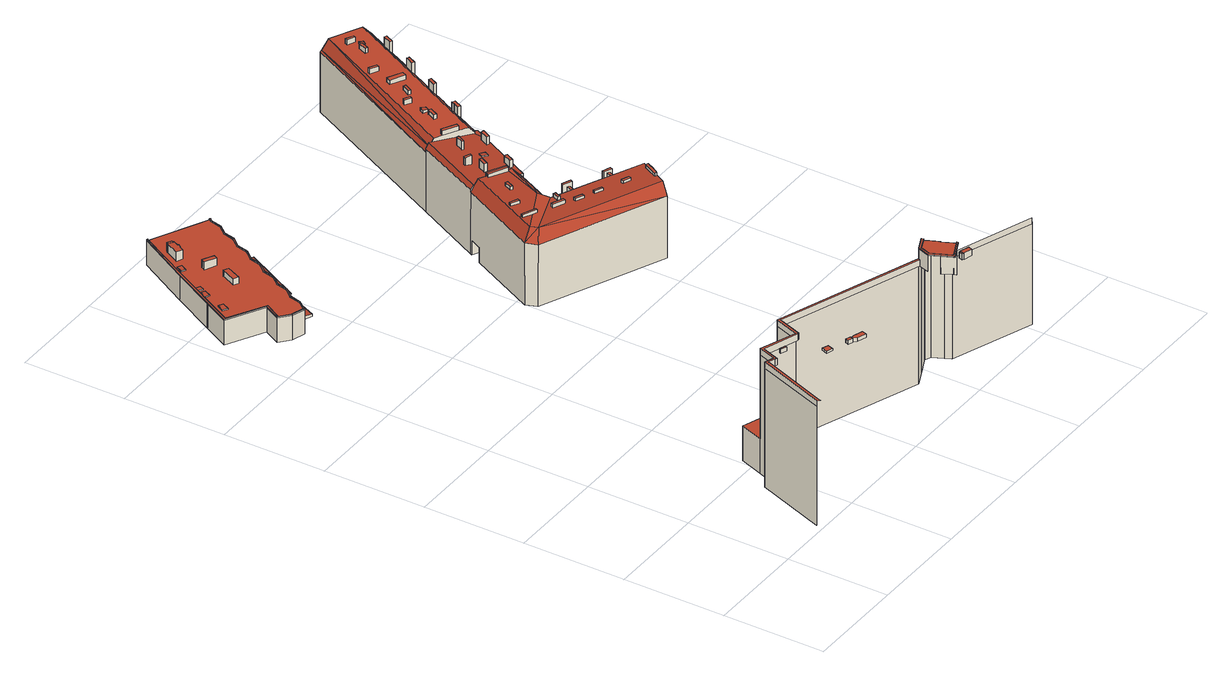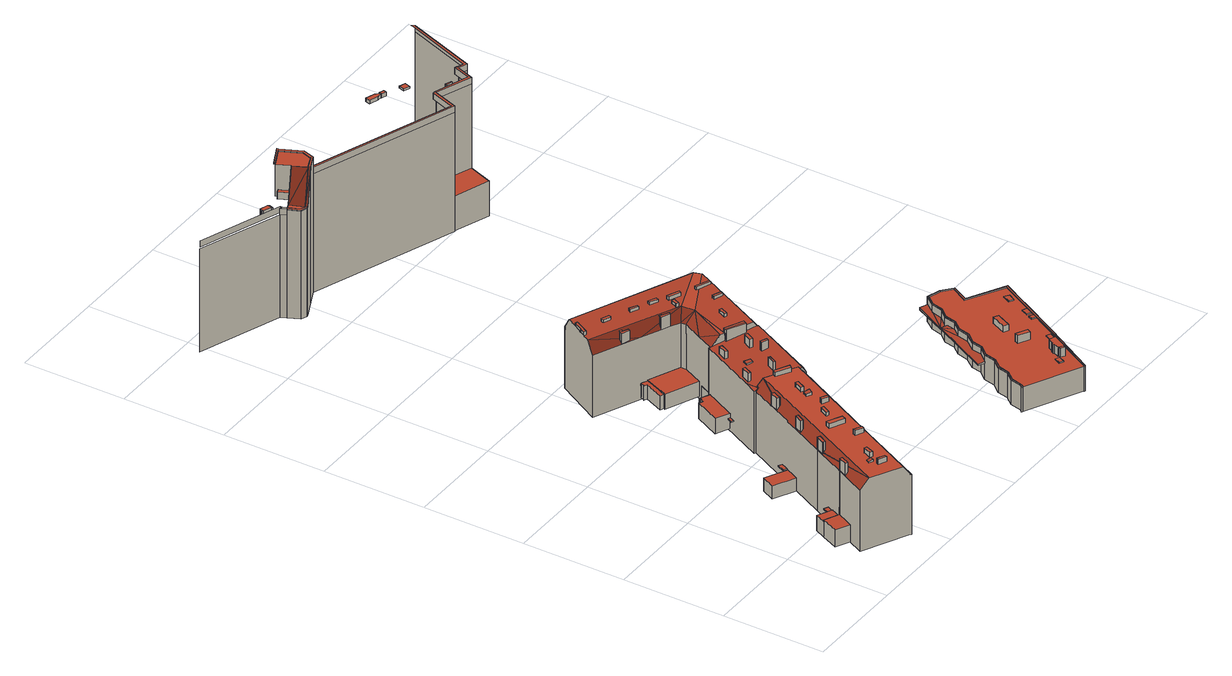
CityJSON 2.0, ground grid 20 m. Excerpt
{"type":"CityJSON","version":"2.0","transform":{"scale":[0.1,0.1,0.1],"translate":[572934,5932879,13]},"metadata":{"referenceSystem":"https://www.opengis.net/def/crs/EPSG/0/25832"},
"CityObjects":{
"building1":{"type":"Building","attributes":{"Grundfläche 2D":"2715.776710","Grundhöhe NN":"13.256"},"children":["building1-1","building1-2","building1-3","building1-4","building1-5","building1-6","building1-7","building1-8","building1-9"],"geometry":[{"type":"MultiSurface","lod":"3","boundaries":[[[0,1,2,3]],[[0,4,5,6,1]],[[1,7,8,2]],[[9,10,11,12]],[[1,6,13,7]],[[12,14,15,9]],[[16,15,14,17]],[[17,18,19,16]],[[20,21,22,8,7]],[[20,7,13,23]],[[21,24,25,22]],[[26,27,21,20]],[[28,23,13,6,5,29,30,31,10,9,15,16,19,32,33,34,35,36,37,38]],[[32,19,18,39]],[[26,20,23,28]],[[21,27,40,24]],[[24,40,41,25]],[[33,32,39,42]],[[42,43,34,33]],[[43,44,35,34]],[[45,26,28,38]],[[27,26,45,46,41,40]],[[45,47,48,46]],[[36,35,44,49]],[[47,45,38,37]],[[49,50,51,52,37,36]],[[52,53,54,48,47,37]],[[55,56,57,58,59,60,61,53,52,51,62]],[[60,59,61]],[[63,64,59,58,65,66]],[[66,65,58,57,67,68]],[[69,70,61,59]],[[53,71,72,54]],[[73,74,75,76,70,69,59,64,63]],[[53,61,70,77,71]],[[71,78,79,72]],[[71,77,70,76,80,81,78]],[[78,81,82,79]],[[83,84,85,76,75]],[[83,86,87,84]],[[80,88,89,82,81]],[[90,91,88,80,92,93,94]],[[89,88,91,90,95,96]],[[86,97,98,87]],[[90,99,100,95]]],"semantics":{"surfaces":[{"type":"WallSurface"},{"type":"RoofSurface"}],"values":[0,0,0,0,0,0,0,0,0,0,0,0,1,0,0,1,0,0,0,0,0,0,0,0,0,0,0,1,1,0,0,1,0,0,1,0,1,0,0,0,0,0,0,0,0]}}]},
"building1-1":{"type":"BuildingInstallation","parents":["building1"],"geometry":[{"type":"MultiSurface","lod":"3","boundaries":[[[101,102,103,104]],[[105,106,104,103]],[[101,104,106,107]],[[102,101,107,108]],[[108,105,103,102]]],"semantics":{"surfaces":[{"type":"RoofSurface"},{"type":"WallSurface"}],"values":[0,1,1,1,1]}}]},
"building1-2":{"type":"BuildingInstallation","parents":["building1"],"geometry":[{"type":"MultiSurface","lod":"3","boundaries":[[[109,110,111,112]],[[112,111,113,114]],[[109,112,114,115]],[[110,109,115,116]],[[111,110,116,113]]],"semantics":{"surfaces":[{"type":"RoofSurface"},{"type":"WallSurface"}],"values":[0,1,1,1,1]}}]},
"building1-3":{"type":"BuildingInstallation","parents":["building1"],"geometry":[{"type":"MultiSurface","lod":"3","boundaries":[[[117,118,119,120,121]],[[122,123,118,117]],[[123,124,119,118]],[[125,126,127,128,129,121,120,119,124]],[[129,122,117,121]]],"semantics":{"surfaces":[{"type":"RoofSurface"},{"type":"WallSurface"}],"values":[0,1,1,1,1]}}]},
"building1-4":{"type":"BuildingInstallation","parents":["building1"],"geometry":[{"type":"MultiSurface","lod":"3","boundaries":[[[130,131,127,126,132,133,134,135]],[[125,136,132,126]],[[136,137,133,132]],[[137,138,134,133]],[[138,139,135,134]],[[139,140,130,135]],[[140,141,131,130]],[[141,128,127,131]]],"semantics":{"surfaces":[{"type":"RoofSurface"},{"type":"WallSurface"}],"values":[0,1,1,1,1,1,1,1]}}]},
"building1-5":{"type":"BuildingInstallation","parents":["building1"],"geometry":[{"type":"MultiSurface","lod":"3","boundaries":[[[142,143,144,145,146,147,148,149,150,151,152,153,154]],[[56,57,146,145]],[[147,146,57,155]],[[148,147,155,156]],[[157,150,149,148,156,158]],[[61,152,151,150,157,60]],[[53,52,154,153]],[[52,51,142,154]],[[51,62,55,144,143,142]],[[56,145,144,55]]],"semantics":{"surfaces":[{"type":"RoofSurface"},{"type":"WallSurface"}],"values":[0,1,1,1,1,1,1,1,1,1]}}]},
"building1-6":{"type":"BuildingInstallation","parents":["building1"],"geometry":[{"type":"MultiSurface","lod":"3","boundaries":[[[65,159,160,161,64]],[[160,159,68,162]],[[161,160,162,73]],[[65,64,161,73,63,66]],[[65,66,68,159]]],"semantics":{"surfaces":[{"type":"RoofSurface"},{"type":"WallSurface"}],"values":[0,1,1,1,1]}}]},
"building1-7":{"type":"BuildingInstallation","parents":["building1"],"geometry":[{"type":"MultiSurface","lod":"3","boundaries":[[[152,163,153]],[[163,164,153]],[[165,164,163,166,167,85,92,168]],[[169,166,163,152,61,77]],[[169,170,167,166]],[[85,167,170,76]],[[80,81,168,92]],[[81,78,165,168]],[[78,71,164,165]],[[71,53,153,164]]],"semantics":{"surfaces":[{"type":"RoofSurface"},{"type":"WallSurface"}],"values":[0,0,0,1,1,1,1,1,1,1]}}]},
"building1-8":{"type":"BuildingInstallation","parents":["building1"],"geometry":[{"type":"MultiSurface","lod":"3","boundaries":[[[171,172,173,174]],[[175,176,171,174]],[[172,171,176,177]],[[173,172,177,178]]],"semantics":{"surfaces":[{"type":"RoofSurface"},{"type":"WallSurface"}],"values":[0,1,1,1]}}]},
"building1-9":{"type":"BuildingInstallation","parents":["building1"],"geometry":[{"type":"MultiSurface","lod":"3","boundaries":[[[179,180,181,182,183]],[[174,173,178,184,181,180,179,175]],[[184,185,182,181]],[[186,183,182,185,187,188,189,190]],[[186,175,179,183]]],"semantics":{"surfaces":[{"type":"RoofSurface"},{"type":"WallSurface"}],"values":[0,1,1,1,1]}}]},
"building2":{"type":"Building","attributes":{"Grundfläche 2D":"381.286825","Grundhöhe NN":"15.421"},"children":["building2-1","building2-2","building2-3","building2-4","building2-5","building2-6","building2-7","building2-8","building2-9","building2-10","building2-11"],"geometry":[{"type":"Solid","lod":"3","boundaries":[[[[191,192,193,194,195,196,197,198,199,200,201,202,203,204,205,206,207,208,209,210,211,212,213,214,215,216,217,218,219,220,221,222,223,224,225,226,227,228,229,230,231,232,233,234,235,236,237,238,239,240]],[[241,242,243,244,245,246,247,248,249,250,251,252,253,254,255,256,257,258,259,260,261,262,263]],[[217,216,256,255]],[[218,217,255,254]],[[219,218,254,253]],[[220,219,253,252]],[[221,220,252,251]],[[222,221,251,250]],[[223,222,250,249]],[[224,223,249,248]],[[225,224,248,247]],[[226,225,247,246]],[[227,226,246,245]],[[245,244,228,227]],[[229,228,244,243]],[[230,229,243,242]],[[231,230,242,241]],[[232,231,241,263]],[[233,232,263,262]],[[234,233,262,261]],[[235,234,261,260]],[[260,259,258,264,238,237,236,235]],[[264,265,239,238]],[[265,266,240,239]],[[266,267,191,240]],[[192,191,267,268]],[[268,269,193,192]],[[269,270,194,193]],[[270,271,195,194]],[[271,272,196,195]],[[272,273,197,196]],[[273,274,275,199,198,197]],[[275,276,200,199]],[[276,277,201,200]],[[277,278,279,203,202,201]],[[279,280,204,203]],[[280,281,205,204]],[[281,282,206,205]],[[282,283,207,206]],[[283,284,208,207]],[[284,285,209,208]],[[285,286,210,209]],[[286,287,211,210]],[[287,288,212,211]],[[288,289,213,212]],[[289,290,214,213]],[[290,291,256,216,215,214]],[[266,265,292,293]],[[267,266,293,294]],[[268,267,294,295]],[[269,268,295,296]],[[270,269,296,297]],[[271,270,297,298]],[[272,271,298,299]],[[273,272,299,300]],[[274,273,300,301,302,303,304,275]],[[305,276,275,304,303,302,306,307]],[[308,277,276,305,307,306,309,310]],[[311,312,279,278,277,308,310,309,313,314]],[[315,280,279,312,311,314,316,317]],[[318,281,280,315,317,316,319,320]],[[321,282,281,318,320,319,322,323]],[[324,283,282,321,323,322,325,326]],[[325,327,328,329,284,283,324,326]],[[284,329,328,327,330,285]],[[286,285,330,331]],[[287,286,331,332]],[[288,287,332,333]],[[289,288,333,334]],[[290,289,334,335]],[[336,256,291,290,335,337]],[[338,258,257,256,336,339]],[[264,258,338,340]],[[265,264,340,292]],[[331,330,327,325,322,319,316,314,313,309,306,302,301,300,299,298,297,296,295,294,293,292,340,338,339,336,337,335,334,333,332]]]],"semantics":{"surfaces":[{"type":"RoofSurface"},{"type":"WallSurface"},{"type":"GroundSurface"}],"values":[[0,0,1,1,1,1,1,1,1,1,1,1,1,1,1,1,1,1,1,1,1,1,1,1,1,1,1,1,1,1,1,1,1,1,1,1,1,1,1,1,1,1,1,1,1,1,1,1,1,1,1,1,1,1,1,1,1,1,1,1,1,1,1,1,1,1,1,1,1,1,1,1,1,1,2]]}}]},
"building2-1":{"type":"BuildingInstallation","parents":["building2"],"geometry":[{"type":"MultiSurface","lod":"3","boundaries":[[[341,342,343,344]],[[345,346,341,344]],[[346,347,342,341]],[[347,348,343,342]]],"semantics":{"surfaces":[{"type":"RoofSurface"},{"type":"WallSurface"}],"values":[0,1,1,1]}}]},
"building2-2":{"type":"BuildingInstallation","parents":["building2"],"geometry":[{"type":"MultiSurface","lod":"3","boundaries":[[[349,350,351,352]],[[350,349,353,354]],[[351,350,354,355]],[[352,351,355,356]],[[353,349,352,356]]],"semantics":{"surfaces":[{"type":"RoofSurface"},{"type":"WallSurface"}],"values":[0,1,1,1,1]}}]},
"building2-3":{"type":"BuildingInstallation","parents":["building2"],"geometry":[{"type":"MultiSurface","lod":"3","boundaries":[[[357,358,359,360]],[[360,359,361,362]],[[362,363,357,360]],[[358,357,363,364]],[[364,361,359,358]]],"semantics":{"surfaces":[{"type":"RoofSurface"},{"type":"WallSurface"}],"values":[0,1,1,1,1]}}]},
"building2-4":{"type":"BuildingInstallation","parents":["building2"],"geometry":[{"type":"MultiSurface","lod":"3","boundaries":[[[365,366,367,368]],[[368,367,369,370]],[[365,368,370,371]],[[366,365,371,372]],[[367,366,372,369]]],"semantics":{"surfaces":[{"type":"RoofSurface"},{"type":"WallSurface"}],"values":[0,1,1,1,1]}}]},
"building2-5":{"type":"BuildingInstallation","parents":["building2"],"geometry":[{"type":"MultiSurface","lod":"3","boundaries":[[[373,374,375,376]],[[376,375,377,378]],[[373,376,378,379]],[[374,373,379,380]],[[375,374,380,377]]],"semantics":{"surfaces":[{"type":"RoofSurface"},{"type":"WallSurface"}],"values":[0,1,1,1,1]}}]},
"building2-6":{"type":"BuildingInstallation","parents":["building2"],"geometry":[{"type":"MultiSurface","lod":"3","boundaries":[[[381,382,383,384]],[[385,386,384,383]],[[387,388,382,381]],[[383,382,388,385]],[[381,384,386,387]]],"semantics":{"surfaces":[{"type":"RoofSurface"},{"type":"WallSurface"}],"values":[0,1,1,1,1]}}]},
"building2-7":{"type":"BuildingInstallation","parents":["building2"],"geometry":[{"type":"MultiSurface","lod":"3","boundaries":[[[389,390,391,392,393]],[[391,390,394,395]],[[395,396,397,393,392,391]],[[389,393,397,398]],[[398,394,390,389]]],"semantics":{"surfaces":[{"type":"RoofSurface"},{"type":"WallSurface"}],"values":[0,1,1,1,1]}}]},
"building2-8":{"type":"BuildingInstallation","parents":["building2"],"geometry":[{"type":"MultiSurface","lod":"3","boundaries":[[[343,399,400,401,402,403,404,405,406,344]],[[407,408,401,400]],[[402,401,408,409]],[[409,410,403,402]],[[410,411,404,403]],[[411,412,405,404]],[[406,405,412,413]],[[413,345,344,343,348,414,399,343,344,406]],[[400,399,414,407]]],"semantics":{"surfaces":[{"type":"RoofSurface"},{"type":"WallSurface"}],"values":[0,1,1,1,1,1,1,1,1]}}]},
"building2-9":{"type":"BuildingInstallation","parents":["building2"],"geometry":[{"type":"MultiSurface","lod":"3","boundaries":[[[415,416,417,418]],[[417,416,419,420]],[[418,417,420,421]],[[415,418,421,422]],[[416,415,422,419]]],"semantics":{"surfaces":[{"type":"RoofSurface"},{"type":"WallSurface"}],"values":[0,1,1,1,1]}}]},
"building2-10":{"type":"BuildingInstallation","parents":["building2"],"geometry":[{"type":"MultiSurface","lod":"3","boundaries":[[[304,423,424,425]],[[308,425,426]],[[305,425,308]],[[304,425,305]],[[427,428,425,424]],[[428,429,426,425]],[[429,310,308,426]],[[310,307,305,308]],[[307,303,304,305]],[[303,430,423,304]],[[430,427,424,423]],[[427,430,303,307,310,429,428]]],"semantics":{"surfaces":[{"type":"RoofSurface"},{"type":"WallSurface"},{"type":"OuterCeilingSurface"}],"values":[0,0,0,0,1,1,1,1,1,1,1,2]}}]},
"building2-11":{"type":"BuildingInstallation","parents":["building2"],"geometry":[{"type":"MultiSurface","lod":"3","boundaries":[[[312,431,315]],[[432,431,312]],[[324,321,318,315,431,433,329]],[[434,435,433,431]],[[435,328,329,433]],[[328,326,324,329]],[[326,323,321,324]],[[323,320,318,321]],[[320,317,315,318]],[[317,311,312,315]],[[311,436,432,312]],[[436,434,431,432]],[[434,436,311,317,320,323,326,328,435]]],"semantics":{"surfaces":[{"type":"RoofSurface"},{"type":"WallSurface"},{"type":"OuterCeilingSurface"}],"values":[0,0,0,1,1,1,1,1,1,1,1,1,2]}}]},
"building3":{"type":"Building","attributes":{"Grundfläche 2D":"41.517458","Grundhöhe NN":"16.817"},"geometry":[{"type":"Solid","lod":"3","boundaries":[[[[437,438,439,440,441,442]],[[443,444,445,446,447,448,449]],[[440,439,450,451]],[[441,440,451,452]],[[441,452,453,446,442]],[[454,438,437,442,446,445,455]],[[439,438,454,450]],[[447,446,453,456]],[[457,449,448,447,456,458]],[[443,449,457,459]],[[444,443,459,460]],[[445,444,460,455]],[[460,459,457,458,456,453,452,451,450,454,455]]]],"semantics":{"surfaces":[{"type":"RoofSurface"},{"type":"WallSurface"},{"type":"GroundSurface"}],"values":[[0,0,1,1,1,1,1,1,1,1,1,1,2]]}}]},
"building4":{"type":"Building","attributes":{"Grundfläche 2D":"19.944694","Grundhöhe NN":"16.844"},"children":["building4-1"],"geometry":[{"type":"Solid","lod":"3","boundaries":[[[[461,462,463,464,465,466]],[[467,468,469,470,471,472]],[[465,464,473,474,475,476,468]],[[477,466,465,468,467,478]],[[461,466,477,479]],[[462,461,479,480]],[[463,462,480,481]],[[474,473,464,463,481,475]],[[469,468,476,482]],[[471,470,483,484]],[[470,469,482,483]],[[472,471,484,485]],[[467,472,485,478]],[[479,477,478,485,484,483,482,476,475,481,480]]]],"semantics":{"surfaces":[{"type":"RoofSurface"},{"type":"WallSurface"},{"type":"GroundSurface"}],"values":[[0,0,1,1,1,1,1,1,1,1,1,1,1,2]]}}]},
"building4-1":{"type":"BuildingInstallation","parents":["building4"],"geometry":[{"type":"MultiSurface","lod":"3","boundaries":[[[486,487,488,473]],[[489,490,488,487]],[[490,474,473,488]],[[491,489,487,486]],[[474,491,486,473]],[[489,491,474,490]]],"semantics":{"surfaces":[{"type":"RoofSurface"},{"type":"WallSurface"},{"type":"OuterCeilingSurface"}],"values":[0,1,1,1,1,2]}}]},
"building5":{"type":"Building","attributes":{"Grundfläche 2D":"875.610590","Grundhöhe NN":"16.377"},"children":["building5-1","building5-2","building5-3","building5-4","building5-5","building5-6","building5-7","building5-8","building5-9","building5-10","building5-11","building5-12","building5-13","building5-14","building5-15","building5-16","building5-17","building5-18","building5-19","building5-20","building5-21","building5-22","building5-23","building5-24","building5-25","building5-26","building5-27","building5-28","building5-29","building5-30","building5-31","building5-32","building5-33","building5-34","building5-35","building5-36","building5-37"],"geometry":[{"type":"Solid","lod":"3","boundaries":[[[[492,493,494,495,496,497]],[[498,499,500,501,502,503,504,493,492,505]],[[498,506,507,499]],[[508,509,496,510,511,512,513,514,515,516,517],[518,519,517,519]],[[520,516,515,514]],[[520,514,521,522,523,524,525,526,527,528,516]],[[519,518,519,517]],[[529,517,516,530,531,532]],[[533,534,530]],[[505,531,530,534]],[[535,534,533]],[[536,535,533]],[[536,533,537]],[[538,539,540,503,541]],[[541,542,538]],[[543,542,544,545,546,547,548]],[[542,541,544]],[[549,550,551,552,553,554,555]],[[556,552,557,558,559]],[[553,552,556,559,558,560,561]],[[562,553,561,560,558,563,564]],[[538,542,565]],[[547,554,553,542,543,548]],[[566,567,547,546,500]],[[568,554,567]],[[567,554,547]],[[569,554,568]],[[569,570,555,554]],[[565,542,562]],[[542,553,562]],[[571,572,573,574,575]],[[576,577,578,579]],[[580,581,582,583,584]],[[576,579,585,586,514,513,512,511,510,587,588]],[[589,590,591,592,584,583,575,523,522,521,514,586]],[[523,575,574,524]],[[593,594,528,527,526,525,524,574,573,595]],[[596,597,536,537,533,530,516,528,594]],[[535,536,597,598]],[[529,532,531,505,492,508,517]],[[508,492,497,509]],[[497,496,509]],[[580,584,592,591,590,599,581]],[[582,581,599,600]],[[510,496,495]],[[494,601,587,510,495]],[[505,534,535,506,498]],[[507,506,535,598,602,566]],[[507,566,500,499]],[[504,503,540,603,604]],[[494,493,504,604,601]],[[573,572,605,595]],[[575,583,582,571]],[[571,582,600,605,572]],[[544,541,503,502]],[[546,545,544,502,501,500]],[[606,607,608,609,610,567,566,602]],[[568,567,610,611]],[[570,569,568,611,612]],[[557,552,551,550,549,555,570,612,613]],[[562,564,563,558,557,613,614]],[[540,539,538,565,615,616,617,618,619,620,603]],[[565,562,614,615]],[[588,621,577,576]],[[578,577,621,622]],[[579,578,622,585]],[[607,606,619,618]],[[617,616,609,608]],[[609,616,615,614,613,612,611,610]],[[597,596,594,593,595,605,600,599,590,589,586,585,622,621,588,587,601,604,603,620,619,606,602,598]],[[608,607,618,617]]]],"semantics":{"surfaces":[{"type":"RoofSurface"},{"type":"WallSurface"},{"type":"GroundSurface"},{"type":"OuterCeilingSurface"}],"values":[[0,0,0,0,0,0,0,0,0,0,0,0,0,0,0,0,0,0,0,0,0,0,0,0,0,0,0,0,0,0,0,0,0,1,1,1,1,1,1,1,1,1,1,1,1,1,1,1,1,1,1,1,1,1,1,1,1,1,1,1,1,1,1,1,1,1,1,1,2,2,3]]}}]},
"building5-1":{"type":"BuildingInstallation","parents":["building5"],"geometry":[{"type":"MultiSurface","lod":"3","boundaries":[[[623,624,625,626]],[[626,625,627,628]],[[623,626,628,629]],[[624,623,629,630]],[[625,624,630,627]]],"semantics":{"surfaces":[{"type":"RoofSurface"},{"type":"WallSurface"}],"values":[0,1,1,1,1]}}]},
"building5-2":{"type":"BuildingInstallation","parents":["building5"],"geometry":[{"type":"MultiSurface","lod":"3","boundaries":[[[631,632,633,634]],[[634,633,635,636]],[[631,634,636,637]],[[632,631,637,638]],[[633,632,638,635]]],"semantics":{"surfaces":[{"type":"RoofSurface"},{"type":"WallSurface"}],"values":[0,1,1,1,1]}}]},
"building5-3":{"type":"BuildingInstallation","parents":["building5"],"geometry":[{"type":"MultiSurface","lod":"3","boundaries":[[[639,640,641,642]],[[642,641,643,644]],[[639,642,644,645]],[[640,639,645,646]],[[641,640,646,643]]],"semantics":{"surfaces":[{"type":"RoofSurface"},{"type":"WallSurface"}],"values":[0,1,1,1,1]}}]},
"building5-4":{"type":"BuildingInstallation","parents":["building5"],"geometry":[{"type":"MultiSurface","lod":"3","boundaries":[[[647,648,649,650]],[[651,652,650,649]],[[647,650,652,653]],[[653,654,648,647]],[[649,648,654,651]]],"semantics":{"surfaces":[{"type":"RoofSurface"},{"type":"WallSurface"}],"values":[0,1,1,1,1]}}]},
"building5-5":{"type":"BuildingInstallation","parents":["building5"],"geometry":[{"type":"MultiSurface","lod":"3","boundaries":[[[655,656,657,658]],[[658,657,659,660]],[[655,658,660,661]],[[656,655,661,662]],[[657,656,662,659]]],"semantics":{"surfaces":[{"type":"RoofSurface"},{"type":"WallSurface"}],"values":[0,1,1,1,1]}}]},
"building5-6":{"type":"BuildingInstallation","parents":["building5"],"geometry":[{"type":"MultiSurface","lod":"3","boundaries":[[[663,664,665,666]],[[666,665,667,668]],[[663,666,668,669]],[[664,663,669,670]],[[665,664,670,667]]],"semantics":{"surfaces":[{"type":"RoofSurface"},{"type":"WallSurface"}],"values":[0,1,1,1,1]}}]},
"building5-7":{"type":"BuildingInstallation","parents":["building5"],"geometry":[{"type":"MultiSurface","lod":"3","boundaries":[[[671,672,673,674]],[[675,674,673,544,502]],[[671,674,675,676]],[[501,545,672,671,676]],[[545,501,502,544,677]]],"semantics":{"surfaces":[{"type":"RoofSurface"},{"type":"WallSurface"}],"values":[0,1,1,1,1]}}]},
"building5-8":{"type":"BuildingInstallation","parents":["building5"],"geometry":[{"type":"MultiSurface","lod":"3","boundaries":[[[678,679,680,681]],[[681,680,682,683]],[[683,684,678,681]],[[679,678,684,685]],[[685,682,680,679]]],"semantics":{"surfaces":[{"type":"RoofSurface"},{"type":"WallSurface"}],"values":[0,1,1,1,1]}}]},
"building5-9":{"type":"BuildingInstallation","parents":["building5"],"geometry":[{"type":"MultiSurface","lod":"3","boundaries":[[[686,687,688,689]],[[690,691,689,688]],[[686,689,691,692]],[[692,693,687,686]],[[688,687,693,690]]],"semantics":{"surfaces":[{"type":"RoofSurface"},{"type":"WallSurface"}],"values":[0,1,1,1,1]}}]},
"building5-10":{"type":"BuildingInstallation","parents":["building5"],"geometry":[{"type":"MultiSurface","lod":"3","boundaries":[[[694,695,696,697]],[[698,699,697,696]],[[694,697,699,700]],[[700,701,695,694]],[[696,695,701,698]]],"semantics":{"surfaces":[{"type":"RoofSurface"},{"type":"WallSurface"}],"values":[0,1,1,1,1]}}]},
"building5-11":{"type":"BuildingInstallation","parents":["building5"],"geometry":[{"type":"MultiSurface","lod":"3","boundaries":[[[702,703,704,705]],[[702,705,706,707]],[[703,702,707,524]],[[524,708,704,703]],[[704,708,706,705]]],"semantics":{"surfaces":[{"type":"RoofSurface"},{"type":"WallSurface"}],"values":[0,1,1,1,1]}}]},
"building5-12":{"type":"BuildingInstallation","parents":["building5"],"geometry":[{"type":"MultiSurface","lod":"3","boundaries":[[[709,710,711,712]],[[712,711,713,714]],[[709,712,714,715]],[[710,709,715,716]],[[711,710,716,713]]],"semantics":{"surfaces":[{"type":"RoofSurface"},{"type":"WallSurface"}],"values":[0,1,1,1,1]}}]},
"building5-13":{"type":"BuildingInstallation","parents":["building5"],"geometry":[{"type":"MultiSurface","lod":"3","boundaries":[[[717,718,719,720]],[[720,719,721,722]],[[717,720,722,723]],[[718,717,723,724]],[[719,718,724,721]]],"semantics":{"surfaces":[{"type":"RoofSurface"},{"type":"WallSurface"}],"values":[0,1,1,1,1]}}]},
"building5-14":{"type":"BuildingInstallation","parents":["building5"],"geometry":[{"type":"MultiSurface","lod":"3","boundaries":[[[725,726,727,728]],[[529,729,728,727]],[[725,728,729,730]],[[730,532,726,725]],[[532,529,727,726]]],"semantics":{"surfaces":[{"type":"RoofSurface"},{"type":"WallSurface"}],"values":[0,1,1,1,1]}}]},
"building5-15":{"type":"BuildingInstallation","parents":["building5"],"geometry":[{"type":"MultiSurface","lod":"3","boundaries":[[[731,732,733,734]],[[734,733,735,736]],[[731,734,736,737]],[[732,731,737,738]],[[733,732,738,735]]],"semantics":{"surfaces":[{"type":"RoofSurface"},{"type":"WallSurface"}],"values":[0,1,1,1,1]}}]},
"building5-16":{"type":"BuildingInstallation","parents":["building5"],"geometry":[{"type":"MultiSurface","lod":"3","boundaries":[[[739,740,741,742]],[[743,744,742,741]],[[739,742,744,745]],[[745,746,740,739]],[[741,740,746,743]]],"semantics":{"surfaces":[{"type":"RoofSurface"},{"type":"WallSurface"}],"values":[0,1,1,1,1]}}]},
"building5-17":{"type":"BuildingInstallation","parents":["building5"],"geometry":[{"type":"MultiSurface","lod":"3","boundaries":[[[747,748,749,750]],[[751,752,750,749]],[[747,750,752,753]],[[753,754,748,747]],[[749,748,754,751]]],"semantics":{"surfaces":[{"type":"RoofSurface"},{"type":"WallSurface"}],"values":[0,1,1,1,1]}}]},
"building5-18":{"type":"BuildingInstallation","parents":["building5"],"geometry":[{"type":"MultiSurface","lod":"3","boundaries":[[[755,756,757,758,759]],[[758,757,760,761]],[[759,758,761,514]],[[514,762,755,759]],[[762,520,756,755]],[[756,520,515]],[[757,756,515,760]]],"semantics":{"surfaces":[{"type":"RoofSurface"},{"type":"WallSurface"}],"values":[0,1,1,1,1,1,1]}}]},
"building5-19":{"type":"BuildingInstallation","parents":["building5"],"geometry":[{"type":"MultiSurface","lod":"3","boundaries":[[[763,764,765,766]],[[766,765,767,768]],[[763,766,768,769]],[[764,763,769,770]],[[765,764,770,767]]],"semantics":{"surfaces":[{"type":"RoofSurface"},{"type":"WallSurface"}],"values":[0,1,1,1,1]}}]},
"building5-20":{"type":"BuildingInstallation","parents":["building5"],"geometry":[{"type":"MultiSurface","lod":"3","boundaries":[[[771,772,773,774]],[[774,773,775,776]],[[771,774,776,777]],[[772,771,777,778]],[[773,772,778,775]]],"semantics":{"surfaces":[{"type":"RoofSurface"},{"type":"WallSurface"}],"values":[0,1,1,1,1]}}]},
"building5-21":{"type":"BuildingInstallation","parents":["building5"],"geometry":[{"type":"MultiSurface","lod":"3","boundaries":[[[779,780,781,782,783,784,785]],[[786,787,781,780]],[[781,787,519,782]],[[519,788,783,782]],[[784,783,788,789]],[[785,784,789,790]],[[779,785,790,518]],[[779,518,791]],[[780,779,791,786]]],"semantics":{"surfaces":[{"type":"RoofSurface"},{"type":"WallSurface"}],"values":[0,1,1,1,1,1,1,1,1]}}]},
"building5-22":{"type":"BuildingInstallation","parents":["building5"],"geometry":[{"type":"MultiSurface","lod":"3","boundaries":[[[792,793,794,795]],[[795,794,796,797]],[[792,795,797,798]],[[793,792,798,799]],[[794,793,799,796]]],"semantics":{"surfaces":[{"type":"RoofSurface"},{"type":"WallSurface"}],"values":[0,1,1,1,1]}}]},
"building5-23":{"type":"BuildingInstallation","parents":["building5"],"geometry":[{"type":"MultiSurface","lod":"3","boundaries":[[[800,801,802,803,804]],[[805,801,800,804,560,806]],[[802,807,561,803]]],"semantics":{"surfaces":[{"type":"RoofSurface"},{"type":"WallSurface"}],"values":[0,1,1]}}]},
"building5-24":{"type":"BuildingInstallation","parents":["building5"],"geometry":[{"type":"MultiSurface","lod":"3","boundaries":[[[808,809,810,811,812,813,814,815,816,817,818]],[[819,820,821,822,813,812,811,810,809,823]],[[822,824,814,813]],[[815,814,824,825]],[[825,550,816,815]],[[817,816,550,551]],[[551,826,818,817]],[[808,818,826,827]],[[809,808,827,823]]],"semantics":{"surfaces":[{"type":"RoofSurface"},{"type":"WallSurface"}],"values":[0,1,1,1,1,1,1,1,1]}}]},
"building5-25":{"type":"BuildingInstallation","parents":["building5"],"geometry":[{"type":"MultiSurface","lod":"3","boundaries":[[[828,829,830,831]],[[831,830,832,833]],[[828,831,833,834]],[[829,828,834,835]],[[830,829,835,832]]],"semantics":{"surfaces":[{"type":"RoofSurface"},{"type":"WallSurface"}],"values":[0,1,1,1,1]}}]},
"building5-26":{"type":"BuildingInstallation","parents":["building5"],"geometry":[{"type":"MultiSurface","lod":"3","boundaries":[[[836,837,838,839]],[[839,838,840,841]],[[836,839,841,842]],[[837,836,842,843]],[[838,837,843,840]]],"semantics":{"surfaces":[{"type":"RoofSurface"},{"type":"WallSurface"}],"values":[0,1,1,1,1]}}]},
"building5-27":{"type":"BuildingInstallation","parents":["building5"],"geometry":[{"type":"MultiSurface","lod":"3","boundaries":[[[844,673,672,845]],[[545,846,845,672]],[[844,845,846,847]],[[847,544,673,844]]],"semantics":{"surfaces":[{"type":"RoofSurface"},{"type":"WallSurface"}],"values":[0,1,1,1]}}]},
"building5-28":{"type":"BuildingInstallation","parents":["building5"],"geometry":[{"type":"MultiSurface","lod":"3","boundaries":[[[848,849,850,851]],[[559,852,848,851,853]],[[854,849,848,852,855,856,857,858]],[[850,849,854,859]],[[851,850,859,853]]],"semantics":{"surfaces":[{"type":"RoofSurface"},{"type":"WallSurface"}],"values":[0,1,1,1,1]}}]},
"building5-29":{"type":"BuildingInstallation","parents":["building5"],"geometry":[{"type":"MultiSurface","lod":"3","boundaries":[[[860,861,862,863]],[[864,865,861,860]],[[865,866,862,861]],[[863,862,866,867]],[[864,860,863,867]]],"semantics":{"surfaces":[{"type":"RoofSurface"},{"type":"WallSurface"}],"values":[0,1,1,1,1]}}]},
"building5-30":{"type":"BuildingInstallation","parents":["building5"],"geometry":[{"type":"MultiSurface","lod":"3","boundaries":[[[868,869,870,871,872,873,874]],[[875,876,877,871,870,869]],[[878,872,871,877]],[[874,873,872,878,879,880]],[[880,881,875,869,868,874]]],"semantics":{"surfaces":[{"type":"RoofSurface"},{"type":"WallSurface"}],"values":[0,1,1,1,1]}}]},
"building5-31":{"type":"BuildingInstallation","parents":["building5"],"geometry":[{"type":"MultiSurface","lod":"3","boundaries":[[[882,883,884,885]],[[886,887,883,882]],[[548,888,884,883,887]],[[888,889,885,884]],[[886,882,885,889,543]]],"semantics":{"surfaces":[{"type":"RoofSurface"},{"type":"WallSurface"}],"values":[0,1,1,1,1]}}]},
"building5-32":{"type":"BuildingInstallation","parents":["building5"],"geometry":[{"type":"MultiSurface","lod":"3","boundaries":[[[890,891,892,893,894,895,896,897]],[[898,896,895,894,899,900]],[[898,901,897,896]],[[901,902,890,897]],[[892,891,890,902,903,904]],[[893,892,904,905]],[[894,893,905,899]]],"semantics":{"surfaces":[{"type":"RoofSurface"},{"type":"WallSurface"}],"values":[0,1,1,1,1,1,1]}}]},
"building5-33":{"type":"BuildingInstallation","parents":["building5"],"geometry":[{"type":"MultiSurface","lod":"3","boundaries":[[[906,907,908,909]],[[909,908,910,911]],[[906,909,911,912]],[[907,906,912,913]],[[908,907,913,910]]],"semantics":{"surfaces":[{"type":"RoofSurface"},{"type":"WallSurface"}],"values":[0,1,1,1,1]}}]},
"building5-34":{"type":"BuildingInstallation","parents":["building5"],"geometry":[{"type":"MultiSurface","lod":"3","boundaries":[[[914,915,916,917]],[[564,915,914,563]],[[916,915,564,918]],[[917,916,918,807,802,801,805,919]],[[919,563,914,917]]],"semantics":{"surfaces":[{"type":"RoofSurface"},{"type":"WallSurface"}],"values":[0,1,1,1,1]}}]},
"building5-35":{"type":"BuildingInstallation","parents":["building5"],"geometry":[{"type":"MultiSurface","lod":"3","boundaries":[[[920,921,857,856,922]],[[922,856,855]],[[556,858,857,921,920]]],"semantics":{"surfaces":[{"type":"RoofSurface"},{"type":"WallSurface"}],"values":[0,1,1]}}]},
"building5-36":{"type":"BuildingInstallation","parents":["building5"],"geometry":[{"type":"MultiSurface","lod":"3","boundaries":[[[923,924,925,926]],[[927,928,926,925]],[[928,929,923,926]],[[929,930,924,923]],[[930,927,925,924]],[[930,929,928,927]]],"semantics":{"surfaces":[{"type":"RoofSurface"},{"type":"WallSurface"},{"type":"OuterCeilingSurface"}],"values":[0,1,1,1,1,2]}}]},
"building5-37":{"type":"BuildingInstallation","parents":["building5"],"geometry":[{"type":"MultiSurface","lod":"3","boundaries":[[[931,932,933,592]],[[934,591,592,933]],[[591,935,931,592]],[[935,936,932,931]],[[936,934,933,932]],[[936,935,591,934]]],"semantics":{"surfaces":[{"type":"RoofSurface"},{"type":"WallSurface"},{"type":"OuterCeilingSurface"}],"values":[0,1,1,1,1,2]}}]}
},
"vertices":[
[112,13,246],[161,149,246],[161,149,3],[112,13,3],[112,13,258],[112,13,259],[161,149,259],[178,143,246],[178,143,3],[178,139,259],[164,143,259],[164,143,246],[178,139,246],[178,143,259],[177,138,246],[177,138,259],[181,137,259],[181,137,246],[193,170,246],[193,170,259],[191,177,246],[191,177,74],[191,177,3],[191,177,259],[208,223,74],[208,223,3],[261,151,246],[261,151,74],[261,151,259],[114,9,259],[115,7,259],[116,12,259],[261,147,259],[262,148,259],[264,147,259],[281,194,259],[559,93,259],[561,97,259],[278,199,259],[261,147,246],[278,198,74],[278,198,3],[262,148,246],[264,147,246],[281,194,246],[278,199,246],[278,199,3],[561,97,246],[561,97,3],[559,93,246],[553,74,246],[553,74,278],[561,97,278],[588,109,278],[588,109,3],[573,31,278],[612,50,278],[611,53,278],[599,77,278],[600,78,278],[588,104,278],[589,105,278],[572,34,278],[600,78,213],[600,78,227],[599,77,227],[599,77,213],[611,53,213],[609,57,213],[606,81,269],[634,93,223],[623,125,223],[623,125,3],[606,81,213],[634,93,213],[644,98,213],[644,98,223],[624,121,223],[626,126,223],[626,126,3],[648,100,223],[638,122,223],[638,122,3],[648,89,213],[648,89,225],[644,98,225],[647,86,213],[647,86,225],[648,100,213],[648,100,3],[654,89,213],[653,89,213],[648,100,225],[653,89,225],[654,89,225],[654,89,3],[653,89,3],[807,28,213],[807,28,225],[813,31,213],[813,31,3],
[225,146,254],[226,149,254],[214,153,254],[213,150,254],[214,153,246],[213,150,246],[225,146,246],[226,149,246],
[267,81,250],[271,92,250],[259,97,250],[255,85,250],[259,97,246],[255,85,246],[267,81,246],[271,92,246],
[299,75,254],[297,69,254],[306,66,254],[306,67,254],[308,72,254],[299,75,246],[297,69,246],[306,66,246],[306,67,246],[306,67,253],[307,70,253],[307,70,246],[308,72,246],
[316,70,253],[309,70,253],[308,67,253],[313,61,253],[331,55,253],[334,64,253],[308,67,246],[313,61,246],[331,55,246],[334,64,246],[316,70,246],[309,70,246],
[553,74,280],[572,34,280],[573,31,280],[612,50,280],[611,53,280],[576,36,280],[558,75,280],[564,91,280],[564,94,280],[588,104,280],[589,105,280],[588,109,280],[561,97,280],[576,36,278],[558,75,278],[564,94,278],[564,91,278],
[609,57,227],[616,60,227],[606,81,227],[616,60,213],
[624,121,225],[623,125,225],[626,126,225],[626,122,225],[635,118,225],[638,122,225],[626,122,223],[635,118,223],
[656,77,225],[654,69,225],[657,68,225],[659,76,225],[659,76,213],[656,77,213],[654,69,213],[657,68,213],
[659,76,226],[657,68,226],[657,67,226],[673,62,226],[676,70,226],[657,67,213],[673,62,213],[676,70,213],[674,64,213],[674,64,224],[675,68,224],[675,68,213],
[28,1180,76],[28,1179,76],[1,1129,76],[72,1089,76],[55,1057,76],[75,1040,76],[101,1032,76],[101,1033,76],[115,1051,76],[120,1072,76],[135,1089,76],[136,1091,76],[140,1111,76],[154,1128,76],[160,1150,76],[175,1169,76],[179,1189,76],[194,1207,76],[199,1229,76],[214,1246,76],[219,1268,76],[233,1285,76],[238,1307,76],[243,1311,76],[241,1312,76],[240,1312,76],[237,1307,76],[232,1286,76],[218,1269,76],[212,1247,76],[198,1230,76],[193,1208,76],[178,1190,76],[173,1169,76],[158,1151,76],[153,1129,76],[139,1112,76],[134,1090,76],[119,1073,76],[114,1051,76],[100,1034,76],[76,1042,76],[57,1057,76],[76,1090,76],[5,1130,76],[76,1263,76],[132,1366,76],[133,1367,76],[131,1368,76],[73,1264,76],[100,1034,74],[114,1051,74],[119,1073,74],[134,1090,74],[139,1112,74],[153,1129,74],[158,1151,74],[173,1169,74],[178,1190,74],[193,1208,74],[198,1230,74],[212,1247,74],[218,1269,74],[232,1286,74],[237,1307,74],[240,1312,74],[239,1313,74],[132,1366,74],[76,1263,74],[5,1130,74],[76,1090,74],[57,1057,74],[76,1042,74],[133,1367,74],[131,1368,74],[73,1264,74],[28,1180,74],[28,1179,74],[1,1129,74],[72,1089,74],[55,1057,74],[75,1040,74],[101,1032,74],[101,1033,74],[115,1051,74],[120,1072,74],[135,1089,74],[136,1091,74],[140,1111,74],[154,1128,74],[160,1150,74],[175,1169,74],[179,1189,74],[194,1207,74],[199,1229,74],[214,1246,74],[219,1268,74],[233,1285,74],[238,1307,74],[243,1311,74],[241,1312,74],[131,1368,24],[73,1264,24],[28,1180,24],[28,1179,24],[1,1129,24],[72,1089,24],[55,1057,24],[75,1040,24],[101,1032,24],[101,1033,24],[115,1051,24],[115,1051,54],[115,1051,59],[120,1072,58],[120,1072,24],[120,1072,54],[135,1089,56],[135,1089,24],[135,1089,54],[140,1111,57],[140,1111,61],[136,1091,24],[140,1111,24],[154,1128,61],[154,1128,24],[154,1128,57],[160,1150,62],[160,1150,24],[160,1150,57],[175,1169,61],[175,1169,24],[175,1169,57],[179,1189,62],[179,1189,24],[179,1189,57],[194,1207,24],[194,1207,57],[194,1207,61],[199,1229,24],[214,1246,24],[219,1268,24],[233,1285,24],[238,1307,24],[243,1311,24],[240,1312,24],[241,1312,24],[132,1366,24],[239,1313,24],[133,1367,24],
[131,1317,92],[123,1322,92],[121,1318,92],[129,1313,92],[129,1313,74],[131,1317,74],[123,1322,74],[121,1318,74],
[142,1314,76],[148,1326,76],[140,1330,76],[134,1318,76],[142,1314,74],[148,1326,74],[140,1330,74],[134,1318,74],
[111,1201,87],[98,1173,87],[107,1168,87],[120,1196,87],[107,1168,74],[120,1196,74],[111,1201,74],[98,1173,74],
[114,1246,90],[110,1239,90],[132,1228,90],[135,1235,90],[132,1228,74],[135,1235,74],[114,1246,74],[110,1239,74],
[39,1155,76],[30,1160,76],[23,1147,76],[32,1141,76],[23,1147,74],[32,1141,74],[39,1155,74],[30,1160,74],
[55,1202,76],[47,1206,76],[40,1193,76],[49,1189,76],[40,1193,74],[49,1189,74],[55,1202,74],[47,1206,74],
[62,1216,76],[54,1220,76],[50,1212,76],[58,1208,76],[59,1208,76],[54,1220,74],[50,1212,74],[58,1208,74],[59,1208,74],[62,1216,74],
[120,1319,92],[106,1292,93],[118,1287,92],[124,1298,92],[125,1297,92],[128,1302,92],[126,1302,92],[131,1313,92],[106,1292,74],[118,1287,74],[124,1298,74],[125,1297,74],[128,1302,74],[126,1302,74],[131,1313,74],[120,1319,74],
[90,1280,76],[83,1268,76],[91,1264,76],[98,1276,76],[83,1268,74],[91,1264,74],[98,1276,74],[90,1280,74],
[101,1033,60],[115,1026,59],[145,1087,56],[136,1091,56],[115,1026,54],[145,1087,54],[136,1091,54],[101,1033,54],
[148,1089,59],[136,1095,61],[205,1201,59],[148,1089,57],[205,1201,57],[136,1095,57],
[576,809,69],[578,812,69],[514,840,69],[495,802,69],[495,791,69],[557,764,69],[568,770,67],[583,806,67],[576,809,67],[557,764,67],[569,758,67],[573,767,67],[574,767,67],[514,840,38],[495,802,38],[495,791,38],[557,764,38],[578,812,38],[576,809,38],[569,758,38],[574,767,38],[573,767,38],[568,770,38],[583,806,38],
[561,878,69],[569,874,69],[593,922,69],[566,935,69],[537,877,69],[555,868,69],[552,870,61],[537,877,61],[535,872,61],[530,874,61],[529,871,61],[548,862,61],[566,935,61],[566,935,59],[566,935,38],[537,877,38],[555,868,38],[552,870,38],[561,878,38],[569,874,38],[593,922,38],[535,872,38],[530,874,38],[529,871,38],[548,862,38],
[570,933,61],[576,944,61],[571,946,61],[576,944,59],[571,946,59],[570,933,59],
[591,1005,162],[589,981,161],[602,1006,161],[599,1008,162],[596,1009,162],[594,1010,162],[513,1047,173],[447,915,173],[449,914,173],[470,904,170],[506,886,165],[529,875,162],[535,872,161],[517,1044,173],[507,1050,162],[442,918,164],[591,1005,165],[594,1010,165],[599,1008,159],[644,1100,159],[646,1102,159],[658,1127,159],[688,1188,159],[694,1204,162],[736,1323,178],[581,1011,178],[623,1070,165],[620,1065,167],[694,1204,161],[696,1203,159],[705,1221,159],[721,1253,159],[721,1254,159],[729,1269,159],[737,1285,159],[751,1313,159],[752,1315,159],[564,1020,178],[677,1353,178],[521,1043,178],[536,1035,178],[665,1359,159],[513,1047,166],[507,1050,156],[662,1360,156],[664,1359,157],[514,840,160],[529,871,160],[530,874,160],[514,882,180],[476,807,180],[420,780,182],[506,886,180],[470,904,182],[455,911,183],[381,761,183],[414,777,182],[626,662,182],[628,665,182],[637,681,181],[648,702,180],[477,780,180],[386,746,183],[617,645,183],[597,739,167],[658,719,160],[569,758,160],[587,746,164],[522,769,170],[518,770,171],[495,791,160],[531,775,160],[514,782,160],[495,802,160],[442,918,160],[363,759,160],[371,737,160],[609,633,160],[610,632,160],[749,1240,69],[764,1272,69],[737,1285,69],[721,1254,69],[721,1253,69],[646,1102,61],[688,1080,61],[700,1105,61],[658,1127,61],[718,1229,65],[739,1219,65],[749,1240,66],[721,1253,66],[711,1233,65],[658,1127,34],[688,1188,34],[599,1008,34],[646,1102,34],[705,1221,34],[711,1233,34],[711,1233,61],[711,1233,63],[751,1313,34],[752,1315,34],[737,1285,34],[664,1359,34],[662,1360,34],[507,1050,34],[739,1219,34],[749,1240,34],[602,1006,34],[442,918,34],[530,874,34],[535,872,34],[764,1272,34],[440,915,34],[440,915,64],[428,892,64],[428,892,34],[363,759,34],[371,737,34],[610,632,34],[658,719,34],[495,791,34],[495,802,34],[517,847,34],[517,847,64],[528,870,64],[528,870,34],[529,871,34],[688,1080,34],[700,1105,34],
[493,923,186],[498,921,186],[506,936,186],[501,939,186],[506,936,168],[501,939,169],[493,923,169],[498,921,168],
[572,969,179],[577,967,179],[585,983,179],[580,985,179],[585,983,162],[580,985,162],[572,969,162],[577,967,162],
[502,954,187],[504,959,187],[492,964,187],[490,960,187],[492,964,171],[490,960,171],[502,954,169],[504,959,169],
[536,900,177],[541,897,177],[549,913,177],[544,916,177],[549,913,162],[544,916,162],[536,900,162],[541,897,162],
[543,948,167],[547,956,167],[537,962,168],[533,954,168],[537,962,166],[533,954,166],[543,948,164],[547,956,164],
[530,992,185],[533,990,185],[541,1005,185],[537,1007,185],[541,1005,168],[537,1007,168],[530,992,168],[533,990,168],
[472,907,188],[470,904,188],[506,886,188],[507,889,188],[507,889,165],[472,907,170],[506,887,180],
[672,1277,188],[677,1275,188],[684,1290,188],[679,1293,188],[684,1290,178],[679,1293,178],[672,1277,178],[677,1275,178],
[640,1229,188],[642,1234,188],[627,1242,188],[625,1237,188],[627,1242,178],[625,1237,178],[640,1229,178],[642,1234,178],
[590,1131,188],[593,1136,188],[581,1142,188],[578,1138,188],[581,1142,178],[578,1138,178],[590,1131,178],[593,1136,178],
[716,1256,184],[721,1254,184],[729,1270,184],[724,1272,184],[724,1272,165],[716,1256,165],[729,1270,159],
[607,1149,186],[612,1147,186],[620,1162,186],[615,1164,186],[620,1162,178],[615,1164,178],[607,1149,178],[612,1147,178],
[655,1123,184],[662,1138,184],[658,1140,184],[650,1125,184],[658,1140,166],[650,1125,166],[655,1123,160],[662,1138,160],
[540,1041,187],[536,1035,187],[564,1020,187],[567,1026,187],[567,1026,178],[540,1041,178],
[569,1073,187],[574,1071,187],[582,1087,187],[577,1089,187],[582,1087,178],[577,1089,178],[569,1073,178],[574,1071,178],
[692,1309,188],[694,1314,188],[679,1321,188],[677,1316,188],[679,1321,178],[677,1316,178],[692,1309,178],[694,1314,178],
[644,1177,187],[648,1186,187],[620,1200,187],[616,1192,187],[620,1200,178],[616,1192,178],[644,1177,178],[648,1186,178],
[696,1204,184],[694,1204,184],[691,1206,184],[683,1190,184],[688,1188,184],[691,1206,166],[683,1190,165],[696,1204,160],
[584,1094,182],[588,1102,182],[579,1107,184],[574,1099,184],[579,1107,178],[574,1099,178],[584,1094,178],[588,1102,178],
[695,1291,180],[699,1298,180],[691,1302,182],[688,1295,182],[691,1302,178],[688,1295,178],[695,1291,178],[699,1298,178],
[623,1070,184],[622,1071,184],[620,1066,184],[620,1065,184],[615,1055,184],[620,1052,184],[628,1068,184],[622,1071,167],[620,1066,167],[615,1055,166],[620,1052,160],[628,1068,160],[623,1070,166],
[456,848,188],[461,846,188],[468,860,188],[463,862,188],[468,860,181],[463,862,182],[456,848,182],[461,846,181],
[524,772,179],[524,773,179],[519,774,179],[515,763,179],[519,761,179],[524,773,166],[524,772,166],[519,774,166],
[641,690,188],[637,692,188],[624,668,188],[623,668,188],[622,666,188],[622,665,188],[626,663,188],[627,666,188],[628,665,188],[637,681,188],[636,681,188],[624,668,182],[623,668,182],[622,666,182],[622,665,182],[637,692,180],[626,663,182],[627,666,182],[636,681,181],[641,690,181],
[503,730,187],[505,735,187],[490,742,187],[488,737,187],[490,742,181],[488,737,182],[503,730,182],[505,735,181],
[474,749,188],[476,754,188],[453,764,188],[451,759,188],[453,764,181],[451,759,181],[474,749,181],[476,754,181],
[504,882,188],[468,899,188],[468,899,182],[504,882,180],
[586,744,182],[602,737,182],[604,742,182],[588,748,182],[586,744,166],[588,748,161],[602,737,166],[592,741,166],[592,741,178],[597,740,178],[597,740,166],[604,742,161],
[526,726,187],[524,722,187],[539,715,187],[541,719,187],[526,726,181],[524,722,182],[539,715,182],[541,719,181],
[579,703,187],[577,703,187],[576,702,187],[575,698,187],[590,692,187],[591,693,187],[592,697,187],[577,703,181],[576,702,181],[575,698,182],[590,692,182],[591,693,182],[592,697,181],[579,703,181],
[399,789,188],[397,785,188],[424,773,188],[426,777,188],[399,789,183],[397,785,183],[424,773,182],[426,777,182],
[480,763,187],[484,773,187],[484,774,187],[485,774,187],[485,775,187],[481,777,187],[480,777,187],[475,765,187],[480,777,180],[485,775,180],[481,777,180],[475,765,180],[480,763,180],[484,773,180],[484,774,180],[485,774,180],
[431,813,188],[433,818,188],[417,825,188],[415,820,188],[417,825,183],[415,820,183],[431,813,182],[433,818,182],
[531,775,186],[514,782,186],[512,778,186],[529,770,186],[512,778,166],[529,770,166],
[593,729,178],[597,739,178],[588,731,178],
[645,1082,62],[652,1096,62],[644,1100,62],[638,1086,62],[644,1100,60],[638,1086,60],[645,1082,60],[652,1096,60],
[705,1221,63],[713,1217,63],[718,1229,63],[718,1229,61],[705,1221,61],[713,1217,61]
]}
